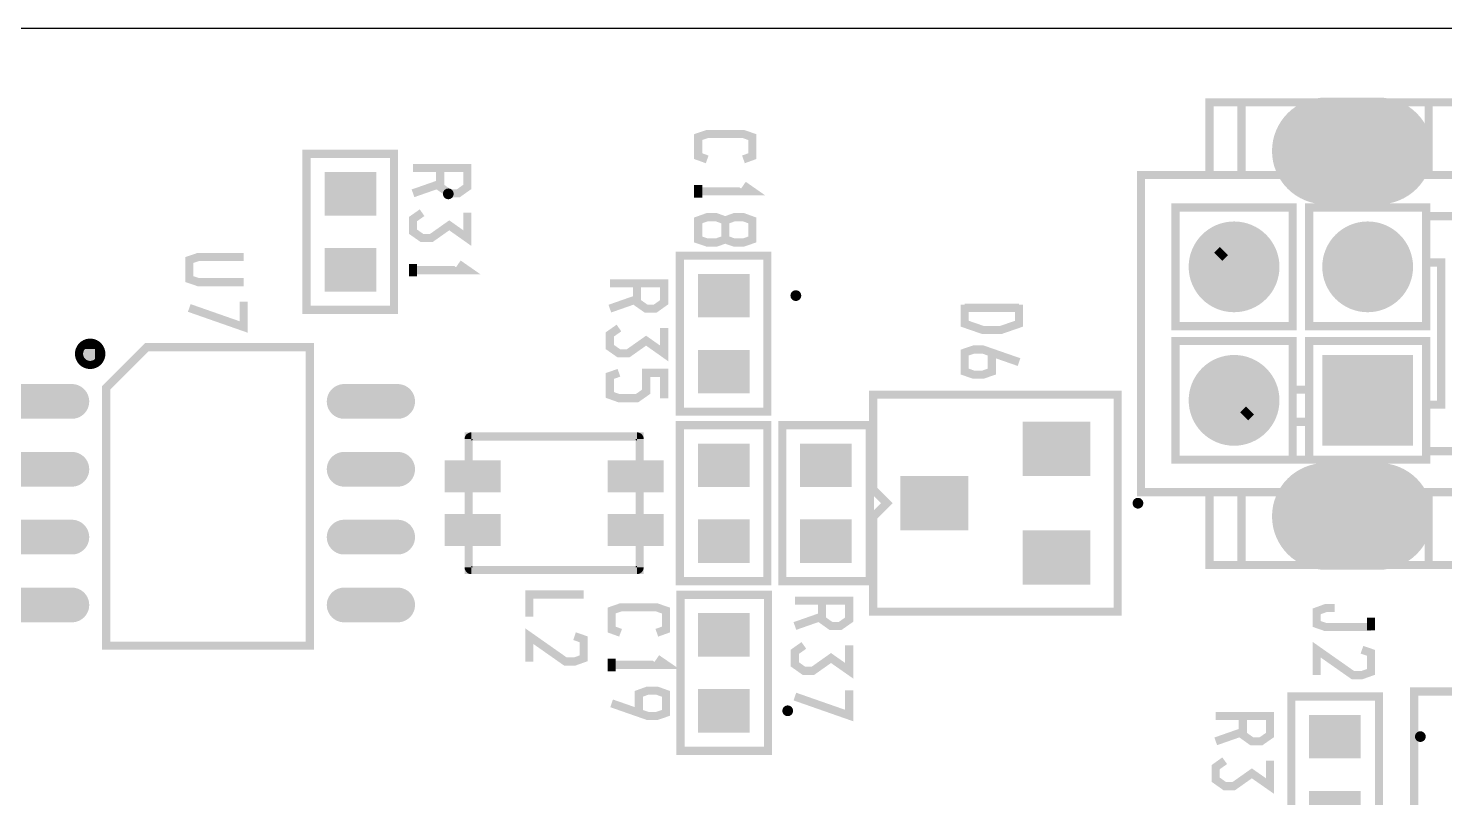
# Model space of a CAD drawing. Extents: x -5 to 112, y -5 to 71.
# Drawn here: x 61.92 to 88.42, y 56.72 to 71.12 of the extents above; entities that cross this region are included whole.
import ezdxf

# ---------------------------------------------------------------- set-up
doc = ezdxf.new("R2010")
doc.units = 0
doc.header["$MEASUREMENT"] = 0
doc.layers.get('0').update_dxf_attribs({"linetype": 'CONTINUOUS'})
for name, color, linetype in [('25-336-0_DRL', 6, 'CONTINUOUS'), ('25-336-0_SMT', 254, 'CONTINUOUS'), ('25-336-0_SST', 1, 'CONTINUOUS')]:
    doc.layers.add(name, color=color, linetype=linetype)

# ---------------------------------------------------------------- blocks, each defined once
blk = doc.blocks.new('ROUND_31')
at = {"const_width": 0.8001}
blk.add_lwpolyline([(-0.40005, 0, 1), (0.40005, 0, 1)], format="xyb", close=True, dxfattribs=at)
blk = doc.blocks.new('ROUND_76')
at = {"const_width": 0.59944}
blk.add_lwpolyline([(-0.29972, 0, 1), (0.29972, 0, 1)], format="xyb", close=True, dxfattribs=at)
blk = doc.blocks.new('ROUND_82')
at = {"const_width": 0.10033}
blk.add_lwpolyline([(-0.050164, 0, 1), (0.050164, 0, 1)], format="xyb", close=True, dxfattribs=at)
blk = doc.blocks.new('RECTANGLE_2')
blk.add_solid([(0.4826, 0.4064), (0.4826, -0.4064), (-0.4826, 0.4064), (-0.4826, -0.4064)])
blk = doc.blocks.new('RECTANGLE_18')
blk.add_solid([(0.635, 0.508), (0.635, -0.508), (-0.635, 0.508), (-0.635, -0.508)])
blk = doc.blocks.new('OBLONG_25')
at = {"const_width": 1.99898}
blk.add_lwpolyline([(0.50038, 0), (-0.50038, 0)], dxfattribs=at)
at = {"const_width": 0.99949}
for points in [[(-1.000124, 0, 1), (-0.000636, 0, 1)], [(0.000636, 0, 1), (1.000124, 0, 1)]]:
    blk.add_lwpolyline(points, format="xyb", close=True, dxfattribs=at)
blk = doc.blocks.new('ROUND_26')
at = {"const_width": 0.84963}
blk.add_lwpolyline([(-0.424814, 0, 1), (0.424814, 0, 1)], format="xyb", close=True, dxfattribs=at)
blk = doc.blocks.new('SQUARE_27')
blk.add_solid([(0.84963, 0.84963), (0.84963, -0.84963), (-0.84963, 0.84963), (-0.84963, -0.84963)])
blk = doc.blocks.new('RECTANGLE_37')
blk.add_solid([(0.52451, 0.29972), (0.52451, -0.29972), (-0.52451, 0.29972), (-0.52451, -0.29972)])
blk = doc.blocks.new('OBLONG_51')
at = {"const_width": 0.65024}
blk.add_lwpolyline([(0.50038, 0), (-0.50038, 0)], dxfattribs=at)
at = {"const_width": 0.32512}
for points in [[(-0.66294, 0, 1), (-0.33782, 0, 1)], [(0.33782, 0, 1), (0.66294, 0, 1)]]:
    blk.add_lwpolyline(points, format="xyb", close=True, dxfattribs=at)

msp = doc.modelspace()

# ---------------------------------------------------------------- linework, layer by layer
at = {"layer": '25-336-0_DRL'}
msp.add_line((-5.08, 71.12), (111.76, 71.12), dxfattribs=at)
at = {"layer": '25-336-0_SST', "const_width": 0.1524}
for points in [[(88.11514, 62.43574), (88.11514, 61.0743), (88.71458, 61.0743), (88.71458, 62.43574), (82.73542, 62.43574), (82.73542, 68.37426), (88.71458, 68.37426), (88.71458, 69.7357), (88.11514, 69.7357), (84.61502, 69.7357), (84.61502, 68.37426)], [(84.61502, 69.7357), (84.01558, 69.7357), (84.01558, 68.37426)], [(88.11514, 68.37426), (88.11514, 69.7357)], [(74.61758, 68.66636), (74.4474, 68.72732), (74.4474, 69.08292), (74.61758, 69.14134), (75.29576, 69.14134), (75.4634, 69.08292), (75.4634, 68.72732), (75.29576, 68.66636)], [(67.1195, 68.7705), (67.1195, 65.8495), (68.7578, 65.8495), (68.7578, 68.7705), (67.1195, 68.7705)], [(69.6214, 68.50634), (69.6214, 68.15074), (69.79158, 68.03136), (69.96176, 68.03136), (70.1294, 68.15074), (70.1294, 68.50634), (69.1134, 68.50634)], [(69.6214, 68.20916), (69.1134, 68.03136)], [(74.4474, 67.94754), (74.4474, 68.18376)], [(74.4474, 68.06692), (75.4634, 68.06692), (75.29576, 68.18376)], [(90.72372, 63.20536), (90.72372, 67.60464), (89.535, 67.60464), (88.06942, 67.60464), (88.06942, 67.76466), (85.87994, 67.76466), (85.87994, 65.5447), (88.06942, 65.5447), (88.06942, 66.73596), (88.34882, 66.73596), (88.34882, 64.07404), (88.06942, 64.07404), (88.06942, 65.2653), (85.87994, 65.2653), (85.87994, 64.35598), (85.57006, 64.35598), (85.57006, 65.2653), (83.38058, 65.2653), (83.38058, 63.04534), (88.06942, 63.04534), (88.06942, 63.20536), (89.535, 63.20536), (90.72372, 63.20536)], [(83.38058, 67.76466), (83.38058, 65.5447), (85.57006, 65.5447), (85.57006, 67.76466), (83.38058, 67.76466)], [(69.28358, 67.66814), (69.1134, 67.54876), (69.1134, 67.31254), (69.28358, 67.19316), (69.45376, 67.19316), (69.79158, 67.43192), (70.1294, 67.19316), (70.1294, 67.66814)], [(74.9554, 67.16776), (75.12558, 67.10934), (75.29576, 67.10934), (75.4634, 67.16776), (75.4634, 67.52336), (75.29576, 67.58432), (75.12558, 67.58432), (74.9554, 67.52336), (74.9554, 67.16776), (74.78776, 67.10934), (74.61758, 67.10934), (74.4474, 67.16776), (74.4474, 67.52336), (74.61758, 67.58432), (74.78776, 67.58432), (74.9554, 67.52336)], [(88.06942, 66.73596), (88.06942, 67.60464)], [(84.64296, 66.82232), (84.79282, 66.97218), (84.15782, 66.97218), (84.15782, 66.33718), (84.30768, 66.48704), (84.64296, 66.48704), (84.64296, 66.82232), (84.30768, 66.82232), (84.30768, 66.48704)], [(84.15782, 66.97218), (84.30768, 66.82232)], [(84.79282, 66.97218), (84.79282, 66.33718), (84.64296, 66.48704)], [(87.14232, 66.82232), (87.29218, 66.97218), (87.29218, 66.33718), (87.14232, 66.48704), (87.14232, 66.82232), (86.80704, 66.82232), (86.65718, 66.97218), (86.65718, 66.33718), (86.80704, 66.48704), (86.80704, 66.82232)], [(86.65718, 66.97218), (87.29218, 66.97218)], [(65.94348, 66.36766), (65.09766, 66.36766), (64.92748, 66.42608), (64.92748, 66.78168), (65.09766, 66.8401), (65.94348, 66.8401)], [(69.1134, 66.47434), (69.1134, 66.71056)], [(69.1134, 66.59372), (70.1294, 66.59372), (69.96176, 66.71056)], [(74.1045, 66.8655), (74.1045, 63.9445), (75.7428, 63.9445), (75.7428, 66.8655), (74.1045, 66.8655)], [(87.14232, 66.48704), (86.80704, 66.48704)], [(73.3044, 66.34734), (73.3044, 65.99174), (73.47458, 65.87236), (73.64476, 65.87236), (73.8124, 65.99174), (73.8124, 66.34734), (72.7964, 66.34734)], [(84.15782, 66.33718), (84.79282, 66.33718)], [(86.65718, 66.33718), (87.29218, 66.33718)], [(64.92748, 65.88506), (65.94348, 65.52946), (65.94348, 66.0019)], [(73.3044, 66.05016), (72.7964, 65.87236)], [(79.43596, 65.94602), (79.43596, 65.59042), (79.77378, 65.47358), (80.11414, 65.47358), (80.45196, 65.59042), (80.45196, 65.94602)], [(79.43596, 65.8876), (80.45196, 65.8876)], [(72.96658, 65.50914), (72.7964, 65.38976), (72.7964, 65.15354), (72.96658, 65.03416), (73.13676, 65.03416), (73.47458, 65.27292), (73.8124, 65.03416), (73.8124, 65.50914)], [(63.1952, 65.19418), (62.94882, 65.19418)], [(62.9666, 65.20434), (62.9666, 64.8462)], [(63.10376, 65.23228), (63.10376, 64.81826)], [(63.24092, 65.14846), (63.24092, 64.90208)], [(64.135, 65.151), (67.183, 65.151), (67.183, 59.563), (63.373, 59.563), (63.373, 64.389), (64.135, 65.151)], [(63.27902, 65.05702), (62.86754, 65.05702)], [(63.25108, 64.91986), (62.89294, 64.91986)], [(79.94396, 65.0494), (79.94396, 64.6938), (79.77378, 64.63538), (79.60614, 64.63538), (79.43596, 64.6938), (79.43596, 65.0494), (79.60614, 65.10782), (79.77378, 65.10782), (80.45196, 64.8716)], [(72.96658, 64.67094), (72.7964, 64.61252), (72.7964, 64.25692), (72.96658, 64.19596), (73.3044, 64.19596), (73.47458, 64.31534), (73.47458, 64.67094), (73.8124, 64.67094), (73.8124, 64.19596)], [(84.15782, 63.83782), (84.79282, 63.83782), (84.79282, 64.47282), (84.64296, 64.32296), (84.30768, 64.32296), (84.15782, 64.47282), (84.15782, 63.83782), (84.30768, 63.98768), (84.64296, 63.98768), (84.64296, 64.32296)], [(84.15782, 64.47282), (84.79282, 64.47282)], [(84.30768, 63.98768), (84.30768, 64.32296)], [(85.87994, 63.04534), (85.87994, 63.754), (85.57006, 63.754), (85.57006, 64.35598)], [(85.87994, 64.35598), (85.87994, 63.754)], [(87.14232, 64.32296), (87.29218, 64.47282), (87.29218, 63.83782), (87.14232, 63.98768), (87.14232, 64.32296), (86.80704, 64.32296), (86.65718, 64.47282), (86.65718, 63.83782), (86.80704, 63.98768), (86.80704, 64.32296)], [(86.65718, 64.47282), (87.29218, 64.47282)], [(82.296, 60.198), (82.296, 64.262), (77.724, 64.262), (77.724, 62.484), (77.978, 62.23), (77.724, 61.976), (77.724, 60.198), (82.296, 60.198)], [(88.06942, 63.20536), (88.06942, 64.07404)], [(84.79282, 63.83782), (84.64296, 63.98768)], [(86.65718, 63.83782), (87.29218, 63.83782)], [(87.14232, 63.98768), (86.80704, 63.98768)], [(74.1045, 63.6905), (74.1045, 60.7695), (75.7428, 60.7695), (75.7428, 63.6905), (74.1045, 63.6905)], [(77.6605, 60.7695), (77.6605, 63.6905), (76.0222, 63.6905), (76.0222, 60.7695), (77.6605, 60.7695)], [(85.57006, 63.04534), (85.57006, 63.754)], [(70.2056, 63.47968), (70.1548, 63.47968), (70.1548, 63.42888), (70.1548, 61.02858), (70.1548, 60.98032), (70.2056, 60.98032)], [(70.2056, 63.47968), (73.3044, 63.47968)], [(73.3044, 60.98032), (73.3552, 60.98032), (73.3552, 61.02858), (73.3552, 63.42888), (73.3552, 63.47968), (73.3044, 63.47968)], [(73.3044, 62.52972), (73.3044, 62.93104)], [(84.01558, 62.43574), (84.01558, 61.0743), (84.61502, 61.0743), (88.11514, 61.0743)], [(84.61502, 62.43574), (84.61502, 61.0743)], [(70.2056, 61.93028), (70.2056, 61.52896)], [(73.3044, 60.98032), (70.2056, 60.98032)], [(71.29018, 60.10402), (71.29018, 60.52058), (72.30618, 60.52058)], [(75.7555, 57.5945), (75.7555, 60.5155), (74.1172, 60.5155), (74.1172, 57.5945), (75.7555, 57.5945)], [(76.76642, 60.40628), (76.76642, 60.05068), (76.93406, 59.9313), (77.10424, 59.9313), (77.27442, 60.05068), (77.27442, 60.40628), (76.25842, 60.40628)], [(72.99706, 59.8043), (72.82942, 59.86526), (72.82942, 60.22086), (72.99706, 60.27928), (73.67524, 60.27928), (73.84542, 60.22086), (73.84542, 59.86526), (73.67524, 59.8043)], [(76.76642, 60.1091), (76.25842, 59.9313)], [(86.36, 60.26658), (86.18982, 60.26658), (86.02218, 60.20562), (86.02218, 59.9694), (86.18982, 59.91098), (87.03818, 59.91098)], [(87.03818, 59.85002), (87.03818, 60.08878)], [(71.29018, 59.26582), (71.29018, 59.7408), (71.96582, 59.26582), (72.136, 59.26582), (72.30618, 59.32678), (72.30618, 59.68238), (72.136, 59.7408)], [(76.42606, 59.56808), (76.25842, 59.4487), (76.25842, 59.21248), (76.42606, 59.0931), (76.59624, 59.0931), (76.93406, 59.33186), (77.27442, 59.0931), (77.27442, 59.56808)], [(86.02218, 59.01182), (86.02218, 59.4868), (86.69782, 59.01182), (86.868, 59.01182), (87.03818, 59.07278), (87.03818, 59.42838), (86.868, 59.4868)], [(72.82942, 59.08548), (72.82942, 59.3217)], [(72.82942, 59.20486), (73.84542, 59.20486), (73.67524, 59.3217)], [(73.33742, 58.3057), (73.33742, 58.6613), (73.50506, 58.72226), (73.67524, 58.72226), (73.84542, 58.6613), (73.84542, 58.3057), (73.67524, 58.24728), (73.50506, 58.24728), (72.82942, 58.4835)], [(76.25842, 58.6105), (77.27442, 58.2549), (77.27442, 58.72988)], [(87.1855, 55.6895), (87.1855, 58.6105), (85.5472, 58.6105), (85.5472, 55.6895), (87.1855, 55.6895)], [(92.94368, 46.70552), (92.94368, 48.30572), (93.74378, 48.30572), (93.74378, 46.70552), (98.8441, 46.70552), (98.8441, 58.70448), (93.74378, 58.70448), (93.74378, 57.10428), (92.94368, 57.10428), (92.94368, 58.70448), (87.8459, 58.70448), (87.8459, 46.70552), (92.94368, 46.70552)], [(84.64042, 58.24728), (84.64042, 57.89168), (84.80806, 57.7723), (84.97824, 57.7723), (85.14842, 57.89168), (85.14842, 58.24728), (84.13242, 58.24728)], [(84.64042, 57.9501), (84.13242, 57.7723)], [(84.30006, 57.40908), (84.13242, 57.2897), (84.13242, 57.05348), (84.30006, 56.9341), (84.47024, 56.9341), (84.80806, 57.17286), (85.14842, 56.9341), (85.14842, 57.40908)]]:
    msp.add_lwpolyline(points, dxfattribs=at)
for points in [[(63.07328, 65.23482, 0.4142136), (62.865, 65.02654)], [(63.28156, 65.02654, 0.4142136), (63.07328, 65.23482)], [(62.865, 65.02654, 0.4142136), (63.07328, 64.81826)], [(63.07328, 64.81826, 0.4142136), (63.28156, 65.02654)], [(70.2056, 63.47968, 0.4142136), (70.1548, 63.42888)], [(73.3552, 63.42888, 0.4142136), (73.3044, 63.47968)], [(70.1548, 61.02858, 0.4142136), (70.2056, 60.97778)], [(73.3044, 60.98032, 0.4142136), (73.35266, 61.02858)]]:
    msp.add_lwpolyline(points, format="xyb", dxfattribs=at)

# ---------------------------------------------------------------- block references
at = {"layer": '25-336-0_DRL'}
for name, p in [('ROUND_31', (86.68512, 68.82384)), ('ROUND_82', (69.7738, 68.0212)), ('ROUND_76', (84.47532, 66.65468)), ('ROUND_76', (86.97468, 66.65468)), ('ROUND_82', (76.2762, 66.1162)), ('ROUND_76', (84.47532, 64.15532)), ('ROUND_76', (86.97468, 64.15532)), ('ROUND_31', (86.68512, 61.98362)), ('ROUND_82', (82.677, 62.23)), ('ROUND_82', (76.1238, 58.3438)), ('ROUND_82', (87.9602, 57.8612))]:
    msp.add_blockref(name, p, dxfattribs=at)
at = {"layer": '25-336-0_SMT'}
for name, p in [('OBLONG_25', (86.68512, 68.82384)), ('RECTANGLE_2', (67.945, 68.0212)), ('ROUND_26', (84.47532, 66.65468)), ('ROUND_26', (86.97468, 66.65468)), ('RECTANGLE_2', (67.945, 66.5988)), ('RECTANGLE_2', (74.93, 66.1162)), ('RECTANGLE_2', (74.93, 64.6938)), ('ROUND_26', (84.47532, 64.15532)), ('SQUARE_27', (86.97468, 64.15532)), ('OBLONG_51', (62.23, 64.135)), ('OBLONG_51', (68.326, 64.135)), ('RECTANGLE_18', (81.153, 63.246)), ('RECTANGLE_2', (74.93, 62.9412)), ('RECTANGLE_2', (76.835, 62.9412)), ('OBLONG_51', (62.23, 62.865)), ('OBLONG_51', (68.326, 62.865)), ('RECTANGLE_37', (70.231, 62.73038)), ('RECTANGLE_37', (73.279, 62.73038)), ('OBLONG_25', (86.68512, 61.98362)), ('RECTANGLE_18', (78.867, 62.23)), ('RECTANGLE_37', (70.231, 61.72962)), ('RECTANGLE_37', (73.279, 61.72962)), ('OBLONG_51', (62.23, 61.595)), ('OBLONG_51', (68.326, 61.595)), ('RECTANGLE_2', (74.93, 61.5188)), ('RECTANGLE_2', (76.835, 61.5188)), ('RECTANGLE_18', (81.153, 61.214)), ('OBLONG_51', (62.23, 60.325)), ('OBLONG_51', (68.326, 60.325)), ('RECTANGLE_2', (74.93, 59.7662)), ('RECTANGLE_2', (74.93, 58.3438)), ('RECTANGLE_2', (86.36, 57.8612)), ('RECTANGLE_2', (86.36, 56.4388))]:
    msp.add_blockref(name, p, dxfattribs=at)

doc.saveas('drawing.dxf')
